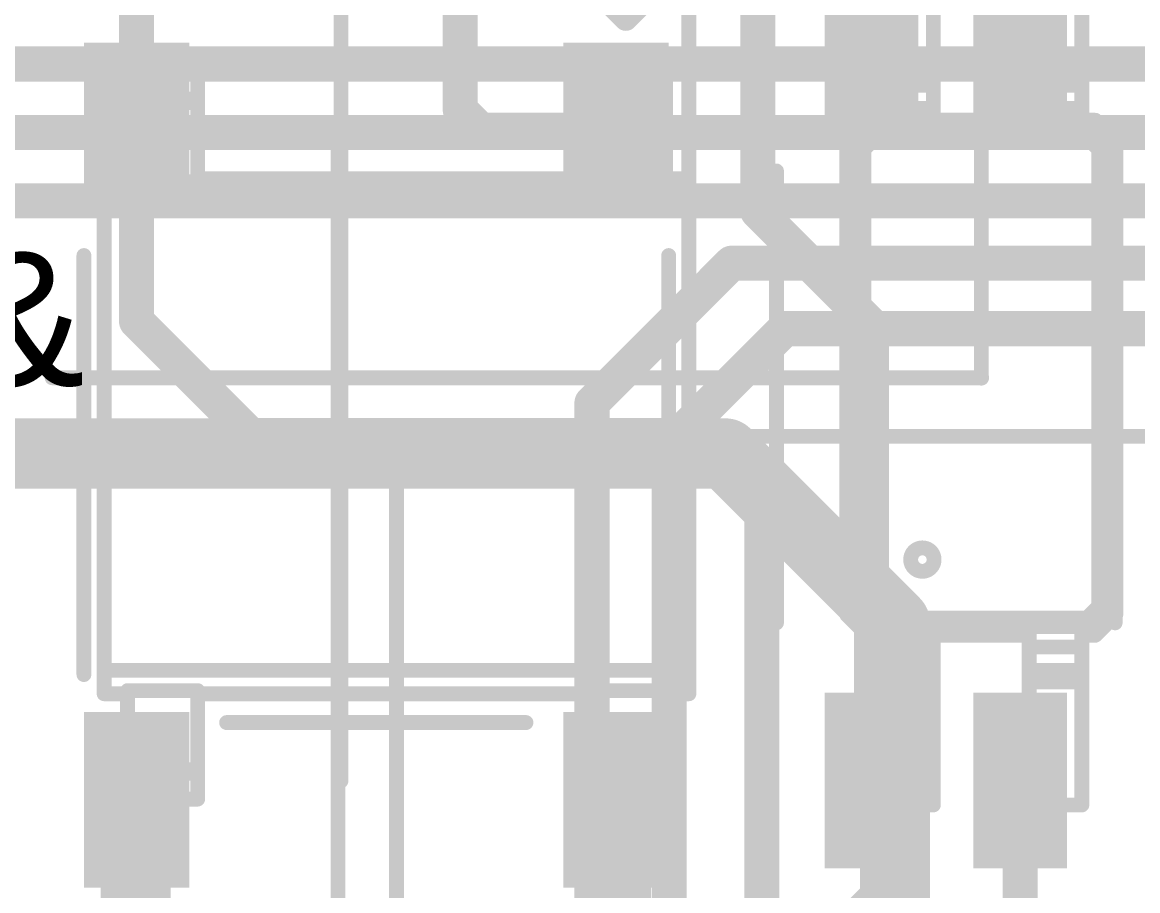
# Model space of a CAD drawing. Header units: millimetres. Extents: x -16 to 330, y -45 to 150.
# Drawn here: x 36.56 to 46.09, y 8.13 to 15.55 of the extents above; entities that cross this region are included whole.
import ezdxf

# ---------------------------------------------------------------- set-up
doc = ezdxf.new("R2010")
doc.units = ezdxf.units.MM
for name, color, linetype in [('BottomLayer', 5, 'Continuous'), ('Mechanical13', 56, 'Continuous'), ('MidLayer1', 16, 'Continuous'), ('TopLayer', 1, 'Continuous'), ('TopOverlay', 2, 'Continuous'), ('TopPaste', 8, 'Continuous'), ('TopSolder', 216, 'Continuous')]:
    doc.layers.add(name, color=color, linetype=linetype)
doc.styles.add('Arial', font='arial.ttf', dxfattribs={"height": 0.2})

# ---------------------------------------------------------------- blocks, each defined once
blk = doc.blocks.new('SOP_4_1_27_________B____2_6___64')
at = {"layer": 'TopLayer'}
for points in [[(-3.875, 1.035), (-2.375, 1.035), (-2.375, 0.235), (-3.875, 0.235)], [(2.375, 1.035), (3.875, 1.035), (3.875, 0.235), (2.375, 0.235)], [(2.375, 1.035), (3.875, 1.035), (3.875, 0.235), (2.375, 0.235)], [(-3.875, -0.235), (-2.375, -0.235), (-2.375, -1.035), (-3.875, -1.035)], [(2.375, -0.235), (3.875, -0.235), (3.875, -1.035), (2.375, -1.035)]]:
    blk.add_hatch(color=1, dxfattribs=at).paths.add_polyline_path(points)
at = {"layer": 'TopPaste'}
for points in [[(-3.875, 1.035), (-2.375, 1.035), (-2.375, 0.235), (-3.875, 0.235)], [(2.375, 1.035), (3.875, 1.035), (3.875, 0.235), (2.375, 0.235)], [(2.375, 1.035), (3.875, 1.035), (3.875, 0.235), (2.375, 0.235)], [(-3.875, -0.235), (-2.375, -0.235), (-2.375, -1.035), (-3.875, -1.035)], [(2.375, -0.235), (3.875, -0.235), (3.875, -1.035), (2.375, -1.035)]]:
    blk.add_hatch(color=8, dxfattribs=at).paths.add_polyline_path(points)
at = {"layer": 'TopSolder'}
for points in [[(-3.875, 1.035), (-2.375, 1.035), (-2.375, 0.235), (-3.875, 0.235)], [(2.375, 1.035), (3.875, 1.035), (3.875, 0.235), (2.375, 0.235)], [(2.375, 1.035), (3.875, 1.035), (3.875, 0.235), (2.375, 0.235)], [(-3.875, -0.235), (-2.375, -0.235), (-2.375, -1.035), (-3.875, -1.035)], [(2.375, -0.235), (3.875, -0.235), (3.875, -1.035), (2.375, -1.035)]]:
    blk.add_hatch(color=216, dxfattribs=at).paths.add_polyline_path(points)
at = {"layer": 'TopOverlay', "const_width": 0.127}
for points in [[(-1.778, 1.4478), (2.0828, 1.4478)], [(-4.1656, 0.762), (-4.1656, 0.508)], [(-4.1656, 0.762), (-4.0386, 0.635)], [(-4.0386, 0.635), (-4.1656, 0.508)], [(-1.778, -1.4478), (2.0828, -1.4478)]]:
    blk.add_lwpolyline(points, dxfattribs=at)
at = {"layer": 'TopOverlay', "const_width": 0.0635}
for points in [[(-1.8097, 1.4478, 1), (-1.7463, 1.4478, 1)], [(2.0511, 1.4478, 1), (2.1145, 1.4478, 1)], [(-4.1974, 0.762, 1), (-4.1338, 0.762, 1)], [(-4.1974, 0.762, 1), (-4.1338, 0.762, 1)], [(-4.0703, 0.635, 1), (-4.0069, 0.635, 1)], [(-4.0703, 0.635, 1), (-4.0069, 0.635, 1)], [(-4.1974, 0.508, 1), (-4.1338, 0.508, 1)], [(-4.1974, 0.508, 1), (-4.1338, 0.508, 1)], [(-1.8097, -1.4478, 1), (-1.7463, -1.4478, 1)], [(2.0511, -1.4478, 1), (2.1145, -1.4478, 1)]]:
    blk.add_lwpolyline(points, format="xyb", close=True, dxfattribs=at)
blk = doc.blocks.new('ABS_186')
at = {"layer": 'TopLayer'}
for points in [[(-3.61, 2.5), (-2.11, 2.5), (-2.11, 1.6), (-3.61, 1.6)], [(2.11, 2.5), (3.61, 2.5), (3.61, 1.6), (2.11, 1.6)], [(-3.61, -1.6), (-2.11, -1.6), (-2.11, -2.5), (-3.61, -2.5)], [(2.11, -1.6), (3.61, -1.6), (3.61, -2.5), (2.11, -2.5)]]:
    blk.add_hatch(color=1, dxfattribs=at).paths.add_polyline_path(points)
at = {"layer": 'TopPaste'}
for points in [[(-3.61, 2.5), (-2.11, 2.5), (-2.11, 1.6), (-3.61, 1.6)], [(2.11, 2.5), (3.61, 2.5), (3.61, 1.6), (2.11, 1.6)], [(-3.61, -1.6), (-2.11, -1.6), (-2.11, -2.5), (-3.61, -2.5)], [(2.11, -1.6), (3.61, -1.6), (3.61, -2.5), (2.11, -2.5)]]:
    blk.add_hatch(color=8, dxfattribs=at).paths.add_polyline_path(points)
at = {"layer": 'TopSolder'}
for points in [[(-3.61, 2.5), (-2.11, 2.5), (-2.11, 1.6), (-3.61, 1.6)], [(2.11, 2.5), (3.61, 2.5), (3.61, 1.6), (2.11, 1.6)], [(-3.61, -1.6), (-2.11, -1.6), (-2.11, -2.5), (-3.61, -2.5)], [(2.11, -1.6), (3.61, -1.6), (3.61, -2.5), (2.11, -2.5)]]:
    blk.add_hatch(color=216, dxfattribs=at).paths.add_polyline_path(points)
at = {"layer": 'TopOverlay'}
for points, const_width in [([(1.79, 2.5), (-1.79, 2.5)], 0.127), ([(-3.937, 2.0066), (-3.937, 2.2606)], 0.2), ([(-3.81, 2.1336), (-3.937, 2.2606)], 0.2), ([(-3.937, 2.0066), (-3.81, 2.1336)], 0.2), ([(-2.2, -1.28), (-2.2, 1.28)], 0.127), ([(2.2, -1.28), (2.2, 1.28)], 0.127), ([(1.79, -2.5), (-1.79, -2.5)], 0.127)]:
    blk.add_lwpolyline(points, dxfattribs=dict(at, const_width=const_width))
for points, const_width in [([(-1.8217, 2.5, 1), (-1.7582, 2.5, 1)], 0.0635), ([(1.7582, 2.5, 1), (1.8217, 2.5, 1)], 0.0635), ([(-3.987, 2.2606, 1), (-3.887, 2.2606, 1)], 0.1), ([(-3.987, 2.2606, 1), (-3.887, 2.2606, 1)], 0.1), ([(-3.86, 2.1336, 1), (-3.76, 2.1336, 1)], 0.1), ([(-3.86, 2.1336, 1), (-3.76, 2.1336, 1)], 0.1), ([(-3.987, 2.0066, 1), (-3.887, 2.0066, 1)], 0.1), ([(-3.987, 2.0066, 1), (-3.887, 2.0066, 1)], 0.1), ([(-2.2318, 1.28, 1), (-2.1683, 1.28, 1)], 0.0635), ([(2.1683, 1.28, 1), (2.2318, 1.28, 1)], 0.0635), ([(-2.2318, -1.28, 1), (-2.1683, -1.28, 1)], 0.0635), ([(2.1683, -1.28, 1), (2.2318, -1.28, 1)], 0.0635), ([(-1.8217, -2.5, 1), (-1.7582, -2.5, 1)], 0.0635), ([(1.7582, -2.5, 1), (1.8217, -2.5, 1)], 0.0635)]:
    blk.add_lwpolyline(points, format="xyb", close=True, dxfattribs=dict(at, const_width=const_width))

msp = doc.modelspace()

# ---------------------------------------------------------------- linework, layer by layer
at = {"layer": 'BottomLayer', "const_width": 0.3}
for points in [[(29.1445, 15.1892), (65.9095, 15.1892)], [(32.9692, 14.605), (66.4282, 14.605)], [(33.5026, 14.0208), (66.8307, 14.0208)], [(41.4274, 12.2936), (42.6212, 13.4874)], [(42.6212, 13.4874), (67.284, 13.4874)], [(42.0878, 11.938), (43.0784, 12.9286)], [(43.0784, 12.9286), (67.7926, 12.9286)], [(41.4274, 3.2512), (41.4274, 12.2936)], [(42.0878, 3.2512), (42.0878, 11.938)]]:
    msp.add_lwpolyline(points, dxfattribs=at)
at = {"layer": 'BottomLayer', "const_width": 0.15}
for points in [[(42.5462, 13.4874, 1), (42.6962, 13.4874, 1)], [(42.5462, 13.4874, 1), (42.6962, 13.4874, 1)], [(43.0034, 12.9286, 1), (43.1534, 12.9286, 1)], [(43.0034, 12.9286, 1), (43.1534, 12.9286, 1)], [(41.3524, 12.2936, 1), (41.5024, 12.2936, 1)], [(41.3524, 12.2936, 1), (41.5024, 12.2936, 1)], [(42.0128, 11.938, 1), (42.1628, 11.938, 1)], [(42.0128, 11.938, 1), (42.1628, 11.938, 1)]]:
    msp.add_lwpolyline(points, format="xyb", close=True, dxfattribs=at)
at = {"layer": 'Mechanical13', "const_width": 0.127}
for points in [[(39.2812, 9.0641), (39.2812, 17.0088)], [(39.2812, 9.0641), (39.2812, 17.0088)], [(42.2562, 13.0364), (42.2562, 17.0088)], [(42.2562, 13.0364), (42.2562, 17.0088)], [(44.7562, 12.5088), (44.7562, 16.4812)], [(44.7562, 12.5088), (44.7562, 16.4812)], [(43.8962, 15.1088), (43.8962, 16.1588)], [(44.3462, 15.1088), (44.3462, 16.1588)], [(45.1662, 15.1088), (45.1662, 16.1588)], [(45.6162, 15.1088), (45.6162, 16.1588)], [(37.4562, 15.1088), (38.0562, 15.1088)], [(37.4562, 14.1821), (37.4562, 15.1088)], [(38.0562, 14.1821), (38.0562, 15.1088)], [(41.4562, 15.1088), (42.0562, 15.1088)], [(41.4562, 14.1821), (41.4562, 15.1088)], [(42.0562, 14.1821), (42.0562, 15.1088)], [(43.8962, 15.1088), (44.3462, 15.1088)], [(43.8962, 15.0088), (43.8962, 15.1088)], [(44.3462, 15.0088), (44.3462, 15.1088)], [(45.1662, 15.1088), (45.6162, 15.1088)], [(45.1662, 15.0088), (45.1662, 15.1088)], [(45.6162, 15.0088), (45.6162, 15.1088)], [(43.8962, 15.0088), (44.3462, 15.0088)], [(43.8962, 14.8088), (43.8962, 15.0088)], [(44.3462, 14.8088), (44.3462, 15.0088)], [(45.1662, 15.0088), (45.6162, 15.0088)], [(45.1662, 14.8088), (45.1662, 15.0088)], [(45.6162, 14.8088), (45.6162, 15.0088)], [(37.4562, 14.8888), (38.0562, 14.8888)], [(37.4562, 14.8588), (38.0562, 14.8588)], [(41.4562, 14.8888), (42.0562, 14.8888)], [(41.4562, 14.8588), (42.0562, 14.8588)], [(43.8962, 14.8088), (44.3462, 14.8088)], [(43.8962, 14.6338), (43.8962, 14.8088)], [(44.3462, 14.6338), (44.3462, 14.8088)], [(45.1662, 14.8088), (45.6162, 14.8088)], [(45.1662, 14.6338), (45.1662, 14.8088)], [(45.6162, 14.6338), (45.6162, 14.8088)], [(43.6062, 14.5338), (43.7812, 14.7088)], [(43.6812, 14.4963), (43.8187, 14.6338)], [(43.7812, 14.7088), (43.8962, 14.7088)], [(43.7812, 14.7088), (43.8544, 14.5625)], [(43.8187, 14.6338), (45.6937, 14.6338)], [(44.3462, 14.7088), (45.1662, 14.7088)], [(45.6162, 14.7088), (45.7312, 14.7088)], [(45.6581, 14.5625), (45.7312, 14.7088)], [(45.6937, 14.6338), (45.8312, 14.4963)], [(45.7312, 14.7088), (45.9062, 14.5338)], [(43.6062, 14.5338), (43.7525, 14.4607)], [(43.6062, 10.4838), (43.6062, 14.5338)], [(43.7525, 14.4607), (43.8544, 14.5625)], [(43.8544, 14.5625), (45.6581, 14.5625)], [(45.6581, 14.5625), (45.76, 14.4607)], [(45.76, 14.4607), (45.9062, 14.5338)], [(45.9062, 10.4838), (45.9062, 14.5338)], [(39.2562, 6.5088), (39.2562, 14.4535)], [(39.2562, 6.5088), (39.2562, 14.4535)], [(43.6812, 10.5213), (43.6812, 14.4963)], [(43.7525, 10.5569), (43.7525, 14.4607)], [(45.76, 10.5569), (45.76, 14.4607)], [(45.8312, 10.5213), (45.8312, 14.4963)], [(37.2562, 14.2088), (37.4562, 14.2088)], [(37.2562, 9.8088), (37.2562, 14.2088)], [(37.4562, 14.1821), (38.0562, 14.1821)], [(38.0562, 14.2088), (41.4562, 14.2088)], [(41.4562, 14.1821), (42.0562, 14.1821)], [(42.0562, 14.2088), (42.2562, 14.2088)], [(42.2562, 9.8088), (42.2562, 14.2088)], [(37.2562, 14.0088), (42.2562, 14.0088)], [(36.8115, 12.5088), (44.7562, 12.5088)], [(36.8115, 12.5088), (44.7562, 12.5088)], [(29.7562, 12.0088), (37.701, 12.0088)], [(29.7562, 12.0088), (37.701, 12.0088)], [(39.7562, 8.0364), (39.7562, 12.0088)], [(39.7562, 8.0364), (39.7562, 12.0088)], [(39.7562, 12.0088), (47.701, 12.0088)], [(39.7562, 12.0088), (47.701, 12.0088)], [(43.6062, 10.4838), (43.7525, 10.5569)], [(43.7525, 10.5569), (43.8544, 10.4551)], [(45.6581, 10.4551), (45.76, 10.5569)], [(45.76, 10.5569), (45.9062, 10.4838)], [(43.6062, 10.4838), (43.7812, 10.3088)], [(43.6812, 10.5213), (43.8187, 10.3838)], [(43.7812, 10.3088), (43.8544, 10.4551)], [(43.8544, 10.4551), (45.6581, 10.4551)], [(45.6581, 10.4551), (45.7312, 10.3088)], [(45.6937, 10.3838), (45.8312, 10.5213)], [(45.7312, 10.3088), (45.9062, 10.4838)], [(43.8187, 10.3838), (45.6937, 10.3838)], [(43.8962, 10.2088), (43.8962, 10.3838)], [(44.3462, 10.2088), (44.3462, 10.3838)], [(45.1662, 10.2088), (45.1662, 10.3838)], [(45.6162, 10.2088), (45.6162, 10.3838)], [(43.7812, 10.3088), (43.8962, 10.3088)], [(44.3462, 10.3088), (45.1662, 10.3088)], [(45.6162, 10.3088), (45.7312, 10.3088)], [(43.8962, 10.2088), (44.3462, 10.2088)], [(43.8962, 10.0088), (43.8962, 10.2088)], [(44.3462, 10.0088), (44.3462, 10.2088)], [(45.1662, 10.2088), (45.6162, 10.2088)], [(45.1662, 10.0088), (45.1662, 10.2088)], [(45.6162, 10.0088), (45.6162, 10.2088)], [(37.2562, 10.0088), (42.2562, 10.0088)], [(43.8962, 10.0088), (44.3462, 10.0088)], [(43.8962, 9.9088), (43.8962, 10.0088)], [(44.3462, 9.9088), (44.3462, 10.0088)], [(45.1662, 10.0088), (45.6162, 10.0088)], [(45.1662, 9.9088), (45.1662, 10.0088)], [(45.6162, 9.9088), (45.6162, 10.0088)], [(43.8962, 9.9088), (44.3462, 9.9088)], [(43.8962, 8.8588), (43.8962, 9.9088)], [(44.3462, 8.8588), (44.3462, 9.9088)], [(45.1662, 8.8588), (45.1662, 9.9088)], [(45.1662, 9.9088), (45.6162, 9.9088)], [(45.6162, 8.8588), (45.6162, 9.9088)], [(37.2562, 9.8088), (37.4562, 9.8088)], [(37.4562, 9.8355), (38.0562, 9.8355)], [(37.4562, 8.9088), (37.4562, 9.8355)], [(38.0562, 8.9088), (38.0562, 9.8355)], [(38.0562, 9.8088), (41.4562, 9.8088)], [(41.4562, 9.8355), (42.0562, 9.8355)], [(41.4562, 8.9088), (41.4562, 9.8355)], [(42.0562, 8.9088), (42.0562, 9.8355)], [(42.0562, 9.8088), (42.2562, 9.8088)], [(37.4562, 9.1588), (38.0562, 9.1588)], [(37.4562, 9.1288), (38.0562, 9.1288)], [(41.4562, 9.1588), (42.0562, 9.1588)], [(41.4562, 9.1288), (42.0562, 9.1288)], [(37.4562, 8.9088), (38.0562, 8.9088)], [(41.4562, 8.9088), (42.0562, 8.9088)], [(43.8962, 8.8588), (44.3462, 8.8588)], [(45.1662, 8.8588), (45.6162, 8.8588)]]:
    msp.add_lwpolyline(points, dxfattribs=at)
at = {"layer": 'Mechanical13'}
for points, const_width in [([(37.4245, 15.1088, 1), (37.488, 15.1088, 1)], 0.0635), ([(37.4245, 15.1088, 1), (37.488, 15.1088, 1)], 0.0635), ([(38.0245, 15.1088, 1), (38.088, 15.1088, 1)], 0.0635), ([(38.0245, 15.1088, 1), (38.088, 15.1088, 1)], 0.0635), ([(41.4245, 15.1088, 1), (41.488, 15.1088, 1)], 0.0635), ([(41.4245, 15.1088, 1), (41.488, 15.1088, 1)], 0.0635), ([(42.0245, 15.1088, 1), (42.088, 15.1088, 1)], 0.0635), ([(42.0245, 15.1088, 1), (42.088, 15.1088, 1)], 0.0635), ([(43.8645, 15.1088, 1), (43.928, 15.1088, 1)], 0.0635), ([(43.8645, 15.1088, 1), (43.928, 15.1088, 1)], 0.0635), ([(43.8645, 15.1088, 1), (43.928, 15.1088, 1)], 0.0635), ([(44.3145, 15.1088, 1), (44.378, 15.1088, 1)], 0.0635), ([(44.3145, 15.1088, 1), (44.378, 15.1088, 1)], 0.0635), ([(44.3145, 15.1088, 1), (44.378, 15.1088, 1)], 0.0635), ([(45.1345, 15.1088, 1), (45.198, 15.1088, 1)], 0.0635), ([(45.1345, 15.1088, 1), (45.198, 15.1088, 1)], 0.0635), ([(45.1345, 15.1088, 1), (45.198, 15.1088, 1)], 0.0635), ([(45.5845, 15.1088, 1), (45.648, 15.1088, 1)], 0.0635), ([(45.5845, 15.1088, 1), (45.648, 15.1088, 1)], 0.0635), ([(45.5845, 15.1088, 1), (45.648, 15.1088, 1)], 0.0635), ([(43.8645, 15.0088, 1), (43.928, 15.0088, 1)], 0.0635), ([(43.8645, 15.0088, 1), (43.928, 15.0088, 1)], 0.0635), ([(43.8645, 15.0088, 1), (43.928, 15.0088, 1)], 0.0635), ([(44.3145, 15.0088, 1), (44.378, 15.0088, 1)], 0.0635), ([(44.3145, 15.0088, 1), (44.378, 15.0088, 1)], 0.0635), ([(44.3145, 15.0088, 1), (44.378, 15.0088, 1)], 0.0635), ([(45.1345, 15.0088, 1), (45.198, 15.0088, 1)], 0.0635), ([(45.1345, 15.0088, 1), (45.198, 15.0088, 1)], 0.0635), ([(45.1345, 15.0088, 1), (45.198, 15.0088, 1)], 0.0635), ([(45.5845, 15.0088, 1), (45.648, 15.0088, 1)], 0.0635), ([(45.5845, 15.0088, 1), (45.648, 15.0088, 1)], 0.0635), ([(45.5845, 15.0088, 1), (45.648, 15.0088, 1)], 0.0635), ([(37.4245, 14.8888, 1), (37.488, 14.8888, 1)], 0.0635), ([(37.4245, 14.8588, 1), (37.488, 14.8588, 1)], 0.0635), ([(38.0245, 14.8888, 1), (38.088, 14.8888, 1)], 0.0635), ([(38.0245, 14.8588, 1), (38.088, 14.8588, 1)], 0.0635), ([(41.4245, 14.8888, 1), (41.488, 14.8888, 1)], 0.0635), ([(41.4245, 14.8588, 1), (41.488, 14.8588, 1)], 0.0635), ([(42.0245, 14.8888, 1), (42.088, 14.8888, 1)], 0.0635), ([(42.0245, 14.8588, 1), (42.088, 14.8588, 1)], 0.0635), ([(43.8645, 14.8088, 1), (43.928, 14.8088, 1)], 0.0635), ([(43.8645, 14.8088, 1), (43.928, 14.8088, 1)], 0.0635), ([(43.8645, 14.8088, 1), (43.928, 14.8088, 1)], 0.0635), ([(44.3145, 14.8088, 1), (44.378, 14.8088, 1)], 0.0635), ([(44.3145, 14.8088, 1), (44.378, 14.8088, 1)], 0.0635), ([(44.3145, 14.8088, 1), (44.378, 14.8088, 1)], 0.0635), ([(45.1345, 14.8088, 1), (45.198, 14.8088, 1)], 0.0635), ([(45.1345, 14.8088, 1), (45.198, 14.8088, 1)], 0.0635), ([(45.1345, 14.8088, 1), (45.198, 14.8088, 1)], 0.0635), ([(45.5845, 14.8088, 1), (45.648, 14.8088, 1)], 0.0635), ([(45.5845, 14.8088, 1), (45.648, 14.8088, 1)], 0.0635), ([(45.5845, 14.8088, 1), (45.648, 14.8088, 1)], 0.0635), ([(43.7495, 14.7088, 1), (43.813, 14.7088, 1)], 0.0635), ([(43.7495, 14.7088, 1), (43.813, 14.7088, 1)], 0.0635), ([(43.7495, 14.7088, 1), (43.813, 14.7088, 1)], 0.0635), ([(43.787, 14.6338, 1), (43.8505, 14.6338, 1)], 0.0635), ([(43.787, 14.6338, 1), (43.8505, 14.6338, 1)], 0.0635), ([(43.8645, 14.7088, 1), (43.928, 14.7088, 1)], 0.0635), ([(43.8645, 14.6338, 1), (43.928, 14.6338, 1)], 0.0635), ([(44.3145, 14.7088, 1), (44.378, 14.7088, 1)], 0.0635), ([(44.3145, 14.6338, 1), (44.378, 14.6338, 1)], 0.0635), ([(45.1345, 14.7088, 1), (45.198, 14.7088, 1)], 0.0635), ([(45.1345, 14.6338, 1), (45.198, 14.6338, 1)], 0.0635), ([(45.5845, 14.7088, 1), (45.648, 14.7088, 1)], 0.0635), ([(45.5845, 14.6338, 1), (45.648, 14.6338, 1)], 0.0635), ([(45.662, 14.6338, 1), (45.7255, 14.6338, 1)], 0.0635), ([(45.662, 14.6338, 1), (45.7255, 14.6338, 1)], 0.0635), ([(45.6995, 14.7088, 1), (45.763, 14.7088, 1)], 0.0635), ([(45.6995, 14.7088, 1), (45.763, 14.7088, 1)], 0.0635), ([(45.6995, 14.7088, 1), (45.763, 14.7088, 1)], 0.0635), ([(43.5745, 14.5338, 1), (43.638, 14.5338, 1)], 0.0635), ([(43.5745, 14.5338, 1), (43.638, 14.5338, 1)], 0.0635), ([(43.5745, 14.5338, 1), (43.638, 14.5338, 1)], 0.0635), ([(43.8226, 14.5625, 1), (43.8861, 14.5625, 1)], 0.0635), ([(43.8226, 14.5625, 1), (43.8861, 14.5625, 1)], 0.0635), ([(43.8226, 14.5625, 1), (43.8861, 14.5625, 1)], 0.0635), ([(45.6264, 14.5625, 1), (45.6899, 14.5625, 1)], 0.0635), ([(45.6264, 14.5625, 1), (45.6899, 14.5625, 1)], 0.0635), ([(45.6264, 14.5625, 1), (45.6899, 14.5625, 1)], 0.0635), ([(45.8745, 14.5338, 1), (45.938, 14.5338, 1)], 0.0635), ([(45.8745, 14.5338, 1), (45.938, 14.5338, 1)], 0.0635), ([(45.8745, 14.5338, 1), (45.938, 14.5338, 1)], 0.0635), ([(39.2245, 14.4535, 1), (39.288, 14.4535, 1)], 0.0635), ([(39.2245, 14.4535, 1), (39.288, 14.4535, 1)], 0.0635), ([(43.6495, 14.4963, 1), (43.713, 14.4963, 1)], 0.0635), ([(43.6495, 14.4963, 1), (43.713, 14.4963, 1)], 0.0635), ([(43.7208, 14.4607, 1), (43.7843, 14.4607, 1)], 0.0635), ([(43.7208, 14.4607, 1), (43.7843, 14.4607, 1)], 0.0635), ([(43.7208, 14.4607, 1), (43.7843, 14.4607, 1)], 0.0635), ([(45.7282, 14.4607, 1), (45.7917, 14.4607, 1)], 0.0635), ([(45.7282, 14.4607, 1), (45.7917, 14.4607, 1)], 0.0635), ([(45.7282, 14.4607, 1), (45.7917, 14.4607, 1)], 0.0635), ([(45.7995, 14.4963, 1), (45.863, 14.4963, 1)], 0.0635), ([(45.7995, 14.4963, 1), (45.863, 14.4963, 1)], 0.0635), ([(37.2245, 14.2088, 1), (37.288, 14.2088, 1)], 0.0635), ([(37.2245, 14.2088, 1), (37.288, 14.2088, 1)], 0.0635), ([(37.4245, 14.2088, 1), (37.488, 14.2088, 1)], 0.0635), ([(37.4245, 14.1821, 1), (37.488, 14.1821, 1)], 0.0635), ([(37.4245, 14.1821, 1), (37.488, 14.1821, 1)], 0.0635), ([(38.0245, 14.2088, 1), (38.088, 14.2088, 1)], 0.0635), ([(38.0245, 14.1821, 1), (38.088, 14.1821, 1)], 0.0635), ([(38.0245, 14.1821, 1), (38.088, 14.1821, 1)], 0.0635), ([(41.4245, 14.2088, 1), (41.488, 14.2088, 1)], 0.0635), ([(41.4245, 14.1821, 1), (41.488, 14.1821, 1)], 0.0635), ([(41.4245, 14.1821, 1), (41.488, 14.1821, 1)], 0.0635), ([(42.0245, 14.2088, 1), (42.088, 14.2088, 1)], 0.0635), ([(42.0245, 14.1821, 1), (42.088, 14.1821, 1)], 0.0635), ([(42.0245, 14.1821, 1), (42.088, 14.1821, 1)], 0.0635), ([(42.2245, 14.2088, 1), (42.288, 14.2088, 1)], 0.0635), ([(42.2245, 14.2088, 1), (42.288, 14.2088, 1)], 0.0635), ([(37.2245, 14.0088, 1), (37.288, 14.0088, 1)], 0.0635), ([(42.2245, 14.0088, 1), (42.288, 14.0088, 1)], 0.0635), ([(42.2245, 13.0364, 1), (42.288, 13.0364, 1)], 0.0635), ([(42.2245, 13.0364, 1), (42.288, 13.0364, 1)], 0.0635), ([(36.7798, 12.5088, 1), (36.8433, 12.5088, 1)], 0.0635), ([(36.7798, 12.5088, 1), (36.8433, 12.5088, 1)], 0.0635), ([(44.7594, 12.5088, 1), (44.7531, 12.5088, 1)], 0.127), ([(44.7594, 12.5088, 1), (44.7531, 12.5088, 1)], 0.127), ([(44.7213, 12.5088, 1), (44.7848, 12.5088, 1)], 0.0635), ([(44.7213, 12.5088, 1), (44.7848, 12.5088, 1)], 0.0635), ([(44.7245, 12.5088, 1), (44.788, 12.5088, 1)], 0.0635), ([(44.7245, 12.5088, 1), (44.788, 12.5088, 1)], 0.0635), ([(44.7245, 12.5088, 1), (44.788, 12.5088, 1)], 0.0635), ([(44.7245, 12.5088, 1), (44.788, 12.5088, 1)], 0.0635), ([(44.7277, 12.5088, 1), (44.7912, 12.5088, 1)], 0.0635), ([(44.7277, 12.5088, 1), (44.7912, 12.5088, 1)], 0.0635), ([(37.6692, 12.0088, 1), (37.7327, 12.0088, 1)], 0.0635), ([(37.6692, 12.0088, 1), (37.7327, 12.0088, 1)], 0.0635), ([(39.7594, 12.0088, 1), (39.7531, 12.0088, 1)], 0.127), ([(39.7594, 12.0088, 1), (39.7531, 12.0088, 1)], 0.127), ([(39.7213, 12.0088, 1), (39.7848, 12.0088, 1)], 0.0635), ([(39.7213, 12.0088, 1), (39.7848, 12.0088, 1)], 0.0635), ([(39.7245, 12.0088, 1), (39.788, 12.0088, 1)], 0.0635), ([(39.7245, 12.0088, 1), (39.788, 12.0088, 1)], 0.0635), ([(39.7245, 12.0088, 1), (39.788, 12.0088, 1)], 0.0635), ([(39.7245, 12.0088, 1), (39.788, 12.0088, 1)], 0.0635), ([(39.7277, 12.0088, 1), (39.7912, 12.0088, 1)], 0.0635), ([(39.7277, 12.0088, 1), (39.7912, 12.0088, 1)], 0.0635), ([(44.3525, 10.9551, 1), (44.1525, 10.9551, 1)], 0.127), ([(44.1208, 10.9551, 1), (44.1843, 10.9551, 1)], 0.0635), ([(44.3208, 10.9551, 1), (44.3843, 10.9551, 1)], 0.0635), ([(43.7208, 10.5569, 1), (43.7843, 10.5569, 1)], 0.0635), ([(43.7208, 10.5569, 1), (43.7843, 10.5569, 1)], 0.0635), ([(43.7208, 10.5569, 1), (43.7843, 10.5569, 1)], 0.0635), ([(45.7282, 10.5569, 1), (45.7917, 10.5569, 1)], 0.0635), ([(45.7282, 10.5569, 1), (45.7917, 10.5569, 1)], 0.0635), ([(45.7282, 10.5569, 1), (45.7917, 10.5569, 1)], 0.0635), ([(43.5745, 10.4838, 1), (43.638, 10.4838, 1)], 0.0635), ([(43.5745, 10.4838, 1), (43.638, 10.4838, 1)], 0.0635), ([(43.5745, 10.4838, 1), (43.638, 10.4838, 1)], 0.0635), ([(43.6495, 10.5213, 1), (43.713, 10.5213, 1)], 0.0635), ([(43.6495, 10.5213, 1), (43.713, 10.5213, 1)], 0.0635), ([(43.8226, 10.4551, 1), (43.8861, 10.4551, 1)], 0.0635), ([(43.8226, 10.4551, 1), (43.8861, 10.4551, 1)], 0.0635), ([(43.8226, 10.4551, 1), (43.8861, 10.4551, 1)], 0.0635), ([(45.6264, 10.4551, 1), (45.6899, 10.4551, 1)], 0.0635), ([(45.6264, 10.4551, 1), (45.6899, 10.4551, 1)], 0.0635), ([(45.6264, 10.4551, 1), (45.6899, 10.4551, 1)], 0.0635), ([(45.7995, 10.5213, 1), (45.863, 10.5213, 1)], 0.0635), ([(45.7995, 10.5213, 1), (45.863, 10.5213, 1)], 0.0635), ([(45.8745, 10.4838, 1), (45.938, 10.4838, 1)], 0.0635), ([(45.8745, 10.4838, 1), (45.938, 10.4838, 1)], 0.0635), ([(45.8745, 10.4838, 1), (45.938, 10.4838, 1)], 0.0635), ([(43.787, 10.3838, 1), (43.8505, 10.3838, 1)], 0.0635), ([(43.787, 10.3838, 1), (43.8505, 10.3838, 1)], 0.0635), ([(43.8645, 10.3838, 1), (43.928, 10.3838, 1)], 0.0635), ([(44.3145, 10.3838, 1), (44.378, 10.3838, 1)], 0.0635), ([(45.1345, 10.3838, 1), (45.198, 10.3838, 1)], 0.0635), ([(45.5845, 10.3838, 1), (45.648, 10.3838, 1)], 0.0635), ([(45.662, 10.3838, 1), (45.7255, 10.3838, 1)], 0.0635), ([(45.662, 10.3838, 1), (45.7255, 10.3838, 1)], 0.0635), ([(43.7495, 10.3088, 1), (43.813, 10.3088, 1)], 0.0635), ([(43.7495, 10.3088, 1), (43.813, 10.3088, 1)], 0.0635), ([(43.7495, 10.3088, 1), (43.813, 10.3088, 1)], 0.0635), ([(43.8645, 10.3088, 1), (43.928, 10.3088, 1)], 0.0635), ([(44.3145, 10.3088, 1), (44.378, 10.3088, 1)], 0.0635), ([(45.1345, 10.3088, 1), (45.198, 10.3088, 1)], 0.0635), ([(45.5845, 10.3088, 1), (45.648, 10.3088, 1)], 0.0635), ([(45.6995, 10.3088, 1), (45.763, 10.3088, 1)], 0.0635), ([(45.6995, 10.3088, 1), (45.763, 10.3088, 1)], 0.0635), ([(45.6995, 10.3088, 1), (45.763, 10.3088, 1)], 0.0635), ([(43.8645, 10.2088, 1), (43.928, 10.2088, 1)], 0.0635), ([(43.8645, 10.2088, 1), (43.928, 10.2088, 1)], 0.0635), ([(43.8645, 10.2088, 1), (43.928, 10.2088, 1)], 0.0635), ([(44.3145, 10.2088, 1), (44.378, 10.2088, 1)], 0.0635), ([(44.3145, 10.2088, 1), (44.378, 10.2088, 1)], 0.0635), ([(44.3145, 10.2088, 1), (44.378, 10.2088, 1)], 0.0635), ([(45.1345, 10.2088, 1), (45.198, 10.2088, 1)], 0.0635), ([(45.1345, 10.2088, 1), (45.198, 10.2088, 1)], 0.0635), ([(45.1345, 10.2088, 1), (45.198, 10.2088, 1)], 0.0635), ([(45.5845, 10.2088, 1), (45.648, 10.2088, 1)], 0.0635), ([(45.5845, 10.2088, 1), (45.648, 10.2088, 1)], 0.0635), ([(45.5845, 10.2088, 1), (45.648, 10.2088, 1)], 0.0635), ([(37.2245, 10.0088, 1), (37.288, 10.0088, 1)], 0.0635), ([(42.2245, 10.0088, 1), (42.288, 10.0088, 1)], 0.0635), ([(43.8645, 10.0088, 1), (43.928, 10.0088, 1)], 0.0635), ([(43.8645, 10.0088, 1), (43.928, 10.0088, 1)], 0.0635), ([(43.8645, 10.0088, 1), (43.928, 10.0088, 1)], 0.0635), ([(44.3145, 10.0088, 1), (44.378, 10.0088, 1)], 0.0635), ([(44.3145, 10.0088, 1), (44.378, 10.0088, 1)], 0.0635), ([(44.3145, 10.0088, 1), (44.378, 10.0088, 1)], 0.0635), ([(45.1345, 10.0088, 1), (45.198, 10.0088, 1)], 0.0635), ([(45.1345, 10.0088, 1), (45.198, 10.0088, 1)], 0.0635), ([(45.1345, 10.0088, 1), (45.198, 10.0088, 1)], 0.0635), ([(45.5845, 10.0088, 1), (45.648, 10.0088, 1)], 0.0635), ([(45.5845, 10.0088, 1), (45.648, 10.0088, 1)], 0.0635), ([(45.5845, 10.0088, 1), (45.648, 10.0088, 1)], 0.0635), ([(43.8645, 9.9088, 1), (43.928, 9.9088, 1)], 0.0635), ([(43.8645, 9.9088, 1), (43.928, 9.9088, 1)], 0.0635), ([(43.8645, 9.9088, 1), (43.928, 9.9088, 1)], 0.0635), ([(44.3145, 9.9088, 1), (44.378, 9.9088, 1)], 0.0635), ([(44.3145, 9.9088, 1), (44.378, 9.9088, 1)], 0.0635), ([(44.3145, 9.9088, 1), (44.378, 9.9088, 1)], 0.0635), ([(45.1345, 9.9088, 1), (45.198, 9.9088, 1)], 0.0635), ([(45.1345, 9.9088, 1), (45.198, 9.9088, 1)], 0.0635), ([(45.1345, 9.9088, 1), (45.198, 9.9088, 1)], 0.0635), ([(45.5845, 9.9088, 1), (45.648, 9.9088, 1)], 0.0635), ([(45.5845, 9.9088, 1), (45.648, 9.9088, 1)], 0.0635), ([(45.5845, 9.9088, 1), (45.648, 9.9088, 1)], 0.0635), ([(37.2245, 9.8088, 1), (37.288, 9.8088, 1)], 0.0635), ([(37.2245, 9.8088, 1), (37.288, 9.8088, 1)], 0.0635), ([(37.4245, 9.8355, 1), (37.488, 9.8355, 1)], 0.0635), ([(37.4245, 9.8355, 1), (37.488, 9.8355, 1)], 0.0635), ([(37.4245, 9.8088, 1), (37.488, 9.8088, 1)], 0.0635), ([(38.0245, 9.8355, 1), (38.088, 9.8355, 1)], 0.0635), ([(38.0245, 9.8355, 1), (38.088, 9.8355, 1)], 0.0635), ([(38.0245, 9.8088, 1), (38.088, 9.8088, 1)], 0.0635), ([(41.4245, 9.8355, 1), (41.488, 9.8355, 1)], 0.0635), ([(41.4245, 9.8355, 1), (41.488, 9.8355, 1)], 0.0635), ([(41.4245, 9.8088, 1), (41.488, 9.8088, 1)], 0.0635), ([(42.0245, 9.8355, 1), (42.088, 9.8355, 1)], 0.0635), ([(42.0245, 9.8355, 1), (42.088, 9.8355, 1)], 0.0635), ([(42.0245, 9.8088, 1), (42.088, 9.8088, 1)], 0.0635), ([(42.2245, 9.8088, 1), (42.288, 9.8088, 1)], 0.0635), ([(42.2245, 9.8088, 1), (42.288, 9.8088, 1)], 0.0635), ([(37.4245, 9.1588, 1), (37.488, 9.1588, 1)], 0.0635), ([(37.4245, 9.1288, 1), (37.488, 9.1288, 1)], 0.0635), ([(38.0245, 9.1588, 1), (38.088, 9.1588, 1)], 0.0635), ([(38.0245, 9.1288, 1), (38.088, 9.1288, 1)], 0.0635), ([(41.4245, 9.1588, 1), (41.488, 9.1588, 1)], 0.0635), ([(41.4245, 9.1288, 1), (41.488, 9.1288, 1)], 0.0635), ([(42.0245, 9.1588, 1), (42.088, 9.1588, 1)], 0.0635), ([(42.0245, 9.1288, 1), (42.088, 9.1288, 1)], 0.0635), ([(39.2495, 9.0641, 1), (39.313, 9.0641, 1)], 0.0635), ([(39.2495, 9.0641, 1), (39.313, 9.0641, 1)], 0.0635), ([(37.4245, 8.9088, 1), (37.488, 8.9088, 1)], 0.0635), ([(37.4245, 8.9088, 1), (37.488, 8.9088, 1)], 0.0635), ([(38.0245, 8.9088, 1), (38.088, 8.9088, 1)], 0.0635), ([(38.0245, 8.9088, 1), (38.088, 8.9088, 1)], 0.0635), ([(41.4245, 8.9088, 1), (41.488, 8.9088, 1)], 0.0635), ([(41.4245, 8.9088, 1), (41.488, 8.9088, 1)], 0.0635), ([(42.0245, 8.9088, 1), (42.088, 8.9088, 1)], 0.0635), ([(42.0245, 8.9088, 1), (42.088, 8.9088, 1)], 0.0635), ([(43.8645, 8.8588, 1), (43.928, 8.8588, 1)], 0.0635), ([(43.8645, 8.8588, 1), (43.928, 8.8588, 1)], 0.0635), ([(44.3145, 8.8588, 1), (44.378, 8.8588, 1)], 0.0635), ([(44.3145, 8.8588, 1), (44.378, 8.8588, 1)], 0.0635), ([(45.1345, 8.8588, 1), (45.198, 8.8588, 1)], 0.0635), ([(45.1345, 8.8588, 1), (45.198, 8.8588, 1)], 0.0635), ([(45.5845, 8.8588, 1), (45.648, 8.8588, 1)], 0.0635), ([(45.5845, 8.8588, 1), (45.648, 8.8588, 1)], 0.0635)]:
    msp.add_lwpolyline(points, format="xyb", close=True, dxfattribs=dict(at, const_width=const_width))
at = {"layer": 'MidLayer1', "const_width": 0.6}
for points in [[(25.3593, 11.8618), (42.5704, 11.8618)], [(42.5704, 11.8618), (44.0182, 10.414)], [(44.0182, 4.1468), (44.0182, 10.414)]]:
    msp.add_lwpolyline(points, dxfattribs=at)
at = {"layer": 'MidLayer1', "const_width": 0.3}
for points in [[(42.4204, 11.8618, 1), (42.7204, 11.8618, 1)], [(42.4204, 11.8618, 1), (42.7204, 11.8618, 1)], [(43.8682, 10.414, 1), (44.1682, 10.414, 1)], [(43.8682, 10.414, 1), (44.1682, 10.414, 1)]]:
    msp.add_lwpolyline(points, format="xyb", close=True, dxfattribs=at)
at = {"layer": 'TopLayer'}
for points, const_width in [([(43.8178, 15.3178), (43.8178, 17.3936)], 0.3), ([(45.0878, 15.3178), (45.0878, 16.9545)], 0.3), ([(40.3013, 14.7985), (40.3013, 16.7386)], 0.3), ([(37.5334, 14.6228), (37.5334, 16.5785)], 0.3), ([(42.8461, 13.9289), (42.8461, 15.8355)], 0.3), ([(40.3013, 14.7985), (40.4771, 14.6228)], 0.3), ([(37.5334, 12.9915), (37.5334, 14.6228)], 0.3), ([(40.4771, 14.6228), (41.6334, 14.6228)], 0.3), ([(42.8461, 13.9289), (43.8178, 12.9571)], 0.3), ([(37.5334, 12.9915), (38.5113, 12.0136)], 0.3), ([(43.8178, 9.0678), (43.8178, 12.9571)], 0.3), ([(38.5113, 12.0136), (42.317, 12.0136)], 0.3), ([(42.317, 12.0136), (42.8791, 11.4515)], 0.3), ([(42.8791, 7.8955), (42.8791, 11.4515)], 0.3), ([(37.5261, 8.8955), (37.5334, 8.9028)], 0.6), ([(37.5261, 7.6373), (37.5261, 8.8955)], 0.6), ([(41.6334, 4.7724), (41.6334, 8.9028)], 0.6), ([(45.0878, 7.8261), (45.0878, 9.0678)], 0.3)]:
    msp.add_lwpolyline(points, dxfattribs=dict(at, const_width=const_width))
for points, const_width in [([(43.7428, 15.3178, 1), (43.8928, 15.3178, 1)], 0.15), ([(45.0128, 15.3178, 1), (45.1628, 15.3178, 1)], 0.15), ([(40.2263, 14.7985, 1), (40.3763, 14.7985, 1)], 0.15), ([(40.2263, 14.7985, 1), (40.3763, 14.7985, 1)], 0.15), ([(37.4584, 14.6228, 1), (37.6084, 14.6228, 1)], 0.15), ([(37.4584, 14.6228, 1), (37.6084, 14.6228, 1)], 0.15), ([(40.4021, 14.6228, 1), (40.5521, 14.6228, 1)], 0.15), ([(40.4021, 14.6228, 1), (40.5521, 14.6228, 1)], 0.15), ([(41.5584, 14.6228, 1), (41.7084, 14.6228, 1)], 0.15), ([(42.7711, 13.9289, 1), (42.9211, 13.9289, 1)], 0.15), ([(42.7711, 13.9289, 1), (42.9211, 13.9289, 1)], 0.15), ([(37.4584, 12.9915, 1), (37.6084, 12.9915, 1)], 0.15), ([(37.4584, 12.9915, 1), (37.6084, 12.9915, 1)], 0.15), ([(43.7428, 12.9571, 1), (43.8928, 12.9571, 1)], 0.15), ([(43.7428, 12.9571, 1), (43.8928, 12.9571, 1)], 0.15), ([(38.4363, 12.0136, 1), (38.5863, 12.0136, 1)], 0.15), ([(38.4363, 12.0136, 1), (38.5863, 12.0136, 1)], 0.15), ([(42.242, 12.0136, 1), (42.392, 12.0136, 1)], 0.15), ([(42.242, 12.0136, 1), (42.392, 12.0136, 1)], 0.15), ([(42.8041, 11.4515, 1), (42.9541, 11.4515, 1)], 0.15), ([(42.8041, 11.4515, 1), (42.9541, 11.4515, 1)], 0.15), ([(37.3761, 8.8955, 1), (37.6761, 8.8955, 1)], 0.3), ([(37.3761, 8.8955, 1), (37.6761, 8.8955, 1)], 0.3), ([(37.3834, 8.9028, 1), (37.6834, 8.9028, 1)], 0.3), ([(41.4834, 8.9028, 1), (41.7834, 8.9028, 1)], 0.3), ([(43.7428, 9.0678, 1), (43.8928, 9.0678, 1)], 0.15), ([(45.0128, 9.0678, 1), (45.1628, 9.0678, 1)], 0.15)]:
    msp.add_lwpolyline(points, format="xyb", close=True, dxfattribs=dict(at, const_width=const_width))

# ---------------------------------------------------------------- block references
for name, p, rotation in [('SOP_4_1_27_________B____2_6___64', (44.4528, 12.1928), 90), ('ABS_186', (39.5834, 11.7628), 270)]:
    msp.add_blockref(name, p, dxfattribs=dict(rotation=rotation))

# ---------------------------------------------------------------- texts
at = {"layer": 'TopOverlay', "style": 'Arial'}
msp.add_text('&', height=1.143, dxfattribs=at).set_placement((36.0267, 12.4396))

doc.saveas('drawing.dxf')
